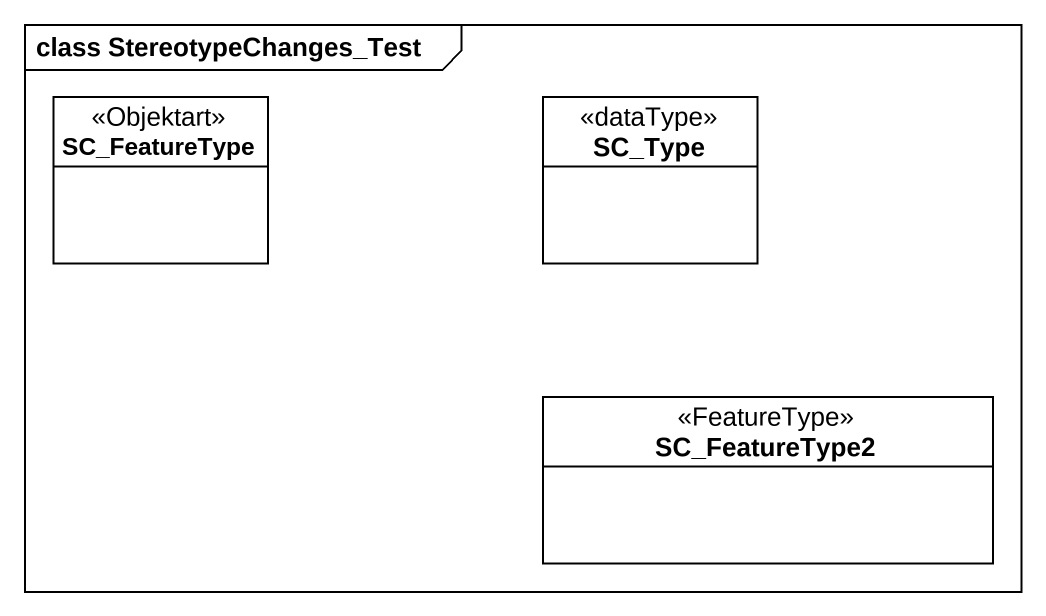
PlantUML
@startuml
mainframe class StereotypeChanges_Test
hide circle
hide empty members
class SC_FeatureType <<Objektart>>
class SC_Type <<dataType>>
class SC_FeatureType2 <<FeatureType>>
@enduml
